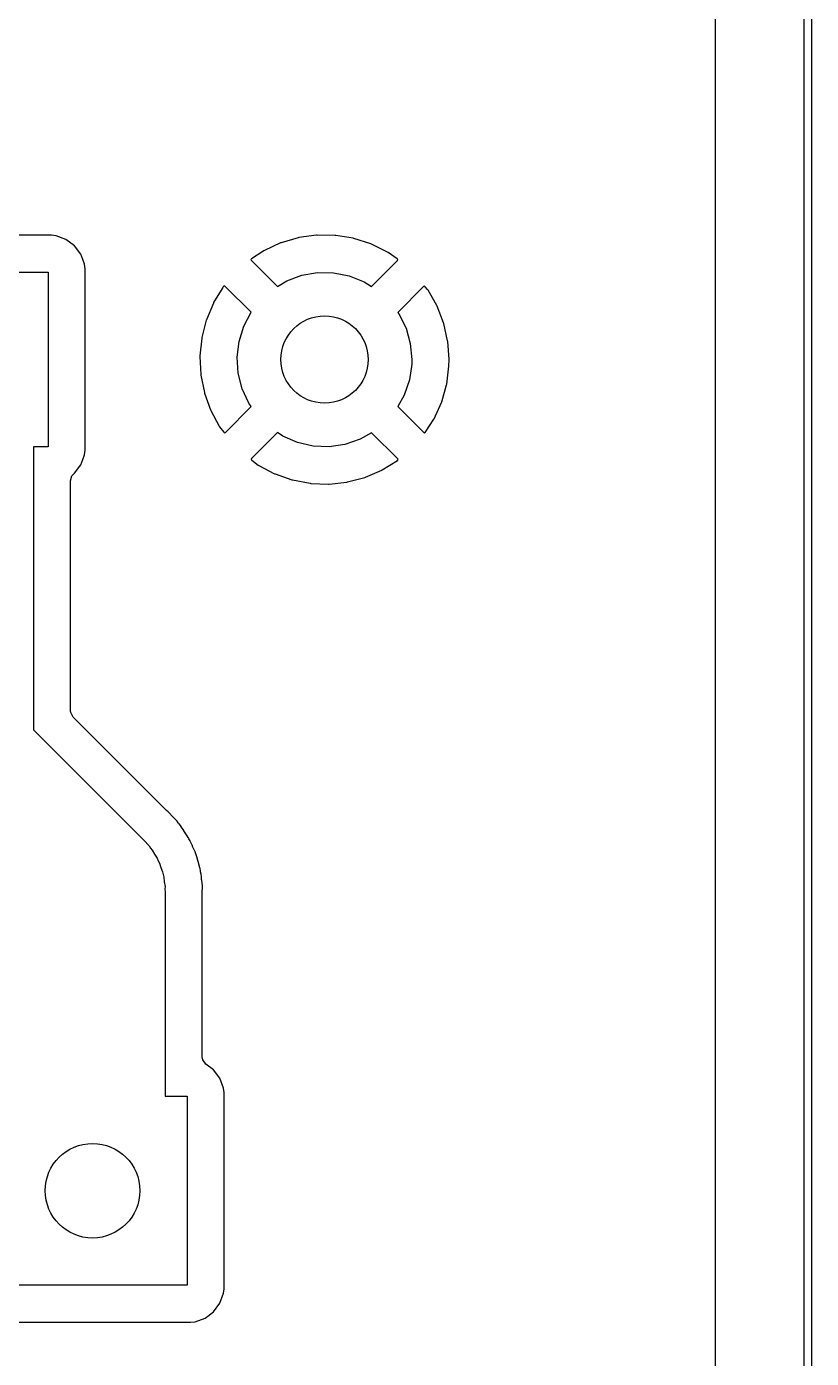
# Model space of a CAD drawing. Extents: x 112.3 to 212.1, y -130.9 to -81.2.
# Drawn here: x 201.35 to 212.14, y -112.79 to -94.48 of the extents above; entities that cross this region are included whole.
import ezdxf

# ---------------------------------------------------------------- set-up
doc = ezdxf.new("R2010")
doc.units = 0
doc.layers.add('BLACK', color=7, linetype='CONTINUOUS')

msp = doc.modelspace()

# ---------------------------------------------------------------- linework, layer by layer
at = {"layer": 'BLACK', "linetype": 'CONTINUOUS'}
for p, q in [((212.04, -130.76), (212.04, -81.33)), ((212.14, -81.28), (212.14, -130.81)), ((210.82, -85.4849), (210.82, -129.414)), ((201.697, -97.3515), (200.926, -97.3515)), ((201.759, -97.3583), (201.697, -97.3515)), ((201.895, -97.4094), (201.759, -97.3583)), ((205.339, -97.351), (205.097, -97.384)), ((205.349, -97.3505), (205.339, -97.351)), ((205.593, -97.3537), (205.349, -97.3505)), ((205.602, -97.3545), (205.593, -97.3537)), ((205.844, -97.3938), (205.602, -97.3545)), ((202.012, -97.4967), (201.895, -97.4094)), ((202.099, -97.6133), (202.012, -97.4967)), ((204.614, -97.5645), (204.447, -97.6742)), ((204.622, -97.56), (204.614, -97.5645)), ((204.844, -97.4576), (204.622, -97.56)), ((204.853, -97.4544), (204.844, -97.4576)), ((205.088, -97.3859), (204.853, -97.4544)), ((205.097, -97.384), (205.088, -97.3859)), ((205.853, -97.396), (205.844, -97.3938)), ((206.086, -97.4705), (205.853, -97.396)), ((206.094, -97.474), (206.086, -97.4705)), ((206.314, -97.5821), (206.094, -97.474)), ((202.126, -97.6849), (202.099, -97.6133)), ((202.15, -97.7497), (202.126, -97.6849)), ((204.447, -97.6742), (204.438, -97.6849)), ((204.438, -97.6849), (204.442, -97.6947)), ((204.442, -97.6947), (204.802, -98.0542)), ((206.095, -98.0547), (206.451, -97.6983)), ((206.322, -97.5869), (206.314, -97.5821)), ((206.448, -97.6745), (206.322, -97.5869)), ((206.457, -97.6866), (206.448, -97.6745)), ((206.451, -97.6983), (206.457, -97.6866)), ((200.663, -97.86), (201.649, -97.86)), ((201.649, -97.86), (201.649, -100.26)), ((202.157, -97.8119), (202.15, -97.7497)), ((202.157, -100.308), (202.157, -97.8119)), ((204.932, -97.9769), (205.138, -97.9009)), ((205.138, -97.9009), (205.354, -97.8637)), ((205.354, -97.8637), (205.574, -97.8666)), ((205.574, -97.8666), (205.789, -97.9094)), ((205.789, -97.9094), (205.993, -97.9908)), ((204.052, -98.0694), (203.925, -98.2784)), ((204.057, -98.0618), (204.052, -98.0694)), ((204.062, -98.0559), (204.057, -98.0618)), ((204.072, -98.0488), (204.062, -98.0559)), ((204.085, -98.056), (204.072, -98.0488)), ((204.44, -98.4106), (204.085, -98.056)), ((204.802, -98.0542), (204.932, -97.9769)), ((205.993, -97.9908), (206.095, -98.0547)), ((206.811, -98.0569), (206.456, -98.4118)), ((206.822, -98.0504), (206.811, -98.0569)), ((206.834, -98.0589), (206.822, -98.0504)), ((206.866, -98.0986), (206.834, -98.0589)), ((206.871, -98.1063), (206.866, -98.0986)), ((206.992, -98.3186), (206.871, -98.1063)), ((203.921, -98.2867), (203.826, -98.5122)), ((203.925, -98.2784), (203.921, -98.2867)), ((204.34, -98.6008), (204.44, -98.4106)), ((206.456, -98.4118), (206.472, -98.433)), ((206.472, -98.433), (206.569, -98.63)), ((206.996, -98.327), (206.992, -98.3186)), ((207.085, -98.5549), (206.996, -98.327)), ((203.823, -98.5211), (203.763, -98.758)), ((203.826, -98.5122), (203.823, -98.5211)), ((204.275, -98.8105), (204.34, -98.6008)), ((206.569, -98.63), (206.628, -98.8413)), ((207.088, -98.5638), (207.085, -98.5549)), ((207.141, -98.8023), (207.088, -98.5638)), ((203.761, -98.7672), (203.737, -99.0105)), ((203.763, -98.758), (203.761, -98.7672)), ((204.249, -99.0286), (204.275, -98.8105)), ((206.628, -98.8413), (206.649, -99.06)), ((207.143, -98.8115), (207.141, -98.8023)), ((207.161, -99.0569), (207.143, -98.8115)), ((203.737, -99.0105), (203.737, -99.0198)), ((203.737, -99.0198), (203.748, -99.2641)), ((204.263, -99.2477), (204.249, -99.0286)), ((206.647, -99.1228), (206.615, -99.3401)), ((206.649, -99.06), (206.647, -99.1228)), ((207.128, -99.3968), (207.159, -99.1528)), ((207.159, -99.1465), (207.161, -99.0632)), ((207.159, -99.1528), (207.159, -99.1465)), ((207.161, -99.0632), (207.161, -99.0569)), ((203.748, -99.2641), (203.749, -99.2733)), ((203.749, -99.2733), (203.797, -99.5131)), ((204.317, -99.4606), (204.263, -99.2477)), ((206.615, -99.3401), (206.545, -99.5481)), ((203.797, -99.5131), (203.8, -99.5221)), ((203.8, -99.5221), (203.882, -99.7522)), ((204.409, -99.66), (204.317, -99.4606)), ((206.545, -99.5481), (206.455, -99.7077)), ((207.059, -99.6413), (207.126, -99.406)), ((207.126, -99.406), (207.128, -99.3968)), ((203.882, -99.7522), (203.886, -99.7608)), ((203.886, -99.7608), (204.002, -99.9762)), ((204.087, -100.062), (204.442, -99.7069)), ((204.442, -99.7069), (204.409, -99.66)), ((206.455, -99.7077), (206.812, -100.065)), ((206.956, -99.873), (207.056, -99.6501)), ((207.056, -99.6501), (207.059, -99.6413)), ((206.833, -100.065), (206.951, -99.8812)), ((206.951, -99.8812), (206.956, -99.873)), ((204.002, -99.9762), (204.007, -99.984)), ((204.007, -99.984), (204.064, -100.06)), ((204.064, -100.06), (204.075, -100.069)), ((204.075, -100.069), (204.087, -100.062)), ((204.802, -100.065), (204.447, -100.421)), ((204.876, -100.115), (204.802, -100.065)), ((205.078, -100.201), (204.876, -100.115)), ((206.096, -100.067), (205.937, -100.156)), ((206.455, -100.425), (206.096, -100.067)), ((206.812, -100.065), (206.825, -100.071)), ((206.825, -100.071), (206.833, -100.065)), ((201.649, -100.26), (201.449, -100.26)), ((201.449, -100.26), (201.449, -104.149)), ((202.15, -100.37), (202.157, -100.308)), ((205.292, -100.25), (205.078, -100.201)), ((205.511, -100.258), (205.292, -100.25)), ((205.729, -100.227), (205.511, -100.258)), ((205.937, -100.156), (205.729, -100.227)), ((202.099, -100.507), (202.127, -100.433)), ((202.127, -100.433), (202.15, -100.37)), ((204.447, -100.421), (204.44, -100.433)), ((204.44, -100.433), (204.449, -100.445)), ((204.449, -100.445), (204.537, -100.51)), ((206.243, -100.577), (206.451, -100.448)), ((206.451, -100.448), (206.453, -100.447)), ((206.453, -100.447), (206.461, -100.436)), ((206.461, -100.436), (206.455, -100.425)), ((201.957, -100.727), (201.977, -100.659)), ((201.977, -100.659), (201.999, -100.636)), ((201.998, -100.635), (202.005, -100.629)), ((201.999, -100.636), (201.998, -100.635)), ((202.005, -100.629), (202.012, -100.623)), ((202.012, -100.623), (202.099, -100.507)), ((204.537, -100.51), (204.545, -100.515)), ((204.545, -100.515), (204.761, -100.629)), ((204.761, -100.629), (204.77, -100.632)), ((204.77, -100.632), (205.001, -100.713)), ((206.01, -100.678), (206.235, -100.581)), ((206.235, -100.581), (206.243, -100.577)), ((201.957, -103.887), (201.957, -100.727)), ((205.001, -100.713), (205.01, -100.715)), ((205.01, -100.715), (205.25, -100.761)), ((205.25, -100.761), (205.259, -100.762)), ((205.259, -100.762), (205.504, -100.772)), ((205.504, -100.772), (205.513, -100.771)), ((205.513, -100.771), (205.756, -100.745)), ((205.756, -100.745), (205.765, -100.743)), ((205.765, -100.743), (206.002, -100.681)), ((206.002, -100.681), (206.01, -100.678)), ((201.96, -103.913), (201.957, -103.887)), ((201.994, -103.976), (201.96, -103.913)), ((201.449, -104.149), (202.967, -105.668)), ((203.27, -105.252), (201.994, -103.976)), ((203.279, -105.26), (203.27, -105.252)), ((203.298, -105.276), (203.279, -105.26)), ((203.311, -105.286), (203.298, -105.276)), ((203.315, -105.29), (203.311, -105.286)), ((203.358, -105.339), (203.315, -105.29)), ((203.315, -105.29), (203.315, -105.29)), ((203.363, -105.345), (203.358, -105.339)), ((203.403, -105.385), (203.363, -105.345)), ((203.423, -105.406), (203.403, -105.385)), ((203.425, -105.409), (203.423, -105.406)), ((203.442, -105.433), (203.425, -105.409)), ((203.45, -105.444), (203.442, -105.433)), ((203.468, -105.465), (203.45, -105.444)), ((203.472, -105.468), (203.468, -105.465)), ((203.468, -105.465), (203.468, -105.465)), ((203.475, -105.473), (203.472, -105.468)), ((203.514, -105.535), (203.475, -105.473)), ((203.475, -105.473), (203.475, -105.473)), ((203.517, -105.54), (203.514, -105.535)), ((203.563, -105.605), (203.517, -105.54)), ((203.574, -105.629), (203.563, -105.605)), ((202.967, -105.668), (203.037, -105.746)), ((203.037, -105.746), (203.057, -105.776)), ((203.057, -105.776), (203.081, -105.804)), ((203.577, -105.634), (203.574, -105.629)), ((203.584, -105.646), (203.577, -105.634)), ((203.601, -105.674), (203.584, -105.646)), ((203.603, -105.678), (203.601, -105.674)), ((203.632, -105.746), (203.603, -105.678)), ((203.635, -105.752), (203.632, -105.746)), ((203.667, -105.818), (203.635, -105.752)), ((203.081, -105.804), (203.112, -105.861)), ((203.112, -105.861), (203.148, -105.915)), ((203.148, -105.915), (203.161, -105.949)), ((203.161, -105.949), (203.179, -105.981)), ((203.179, -105.981), (203.198, -106.043)), ((203.669, -105.823), (203.667, -105.818)), ((203.667, -105.818), (203.667, -105.818)), ((203.671, -105.828), (203.669, -105.823)), ((203.679, -105.854), (203.671, -105.828)), ((203.683, -105.867), (203.679, -105.854)), ((203.696, -105.897), (203.683, -105.867)), ((203.708, -105.946), (203.696, -105.897)), ((203.715, -105.974), (203.708, -105.946)), ((203.717, -105.98), (203.715, -105.974)), ((203.737, -106.047), (203.717, -105.98)), ((203.198, -106.043), (203.222, -106.103)), ((203.222, -106.103), (203.229, -106.139)), ((203.229, -106.139), (203.24, -106.174)), ((203.739, -106.055), (203.737, -106.047)), ((203.74, -106.06), (203.739, -106.055)), ((203.744, -106.088), (203.74, -106.06)), ((203.746, -106.101), (203.744, -106.088)), ((203.754, -106.133), (203.746, -106.101)), ((203.754, -106.138), (203.754, -106.133)), ((203.757, -106.166), (203.754, -106.138)), ((203.754, -106.138), (203.754, -106.138)), ((203.76, -106.211), (203.757, -106.166)), ((203.24, -106.174), (203.246, -106.238)), ((203.246, -106.238), (203.257, -106.302)), ((203.257, -106.302), (203.256, -106.338)), ((203.256, -106.338), (203.26, -106.375)), ((203.761, -106.218), (203.76, -106.211)), ((203.76, -106.211), (203.76, -106.211)), ((203.771, -106.296), (203.761, -106.218)), ((203.769, -106.395), (203.771, -106.301)), ((203.771, -106.301), (203.771, -106.296)), ((203.771, -106.301), (203.771, -106.301)), ((203.26, -106.375), (203.26, -109.185)), ((203.768, -106.399), (203.769, -106.395)), ((203.768, -108.643), (203.768, -106.399)), ((203.776, -108.687), (203.768, -108.643)), ((203.819, -108.744), (203.776, -108.687)), ((203.923, -108.822), (203.819, -108.744)), ((204.011, -108.938), (203.923, -108.822)), ((204.062, -109.075), (204.011, -108.938)), ((204.069, -109.137), (204.062, -109.075)), ((203.26, -109.185), (203.56, -109.185)), ((203.56, -109.185), (203.56, -111.785)), ((204.069, -111.833), (204.069, -109.137)), ((203.56, -111.785), (200.96, -111.785)), ((204.062, -111.895), (204.069, -111.833)), ((204.011, -112.032), (204.062, -111.895)), ((203.807, -112.236), (203.923, -112.148)), ((203.923, -112.148), (204.011, -112.032)), ((200.912, -112.293), (203.608, -112.293)), ((203.608, -112.293), (203.67, -112.287)), ((203.67, -112.287), (203.807, -112.236))]:
    msp.add_line(p, q, dxfattribs=at)
at = {"layer": 'BLACK'}
for centre, radius in [((205.449, -99.06), 0.6), ((205.449, -99.06), 0.6), ((202.26, -110.485), 0.65), ((202.26, -110.485), 0.65)]:
    msp.add_circle(centre, radius, dxfattribs=at)

doc.saveas('drawing.dxf')
